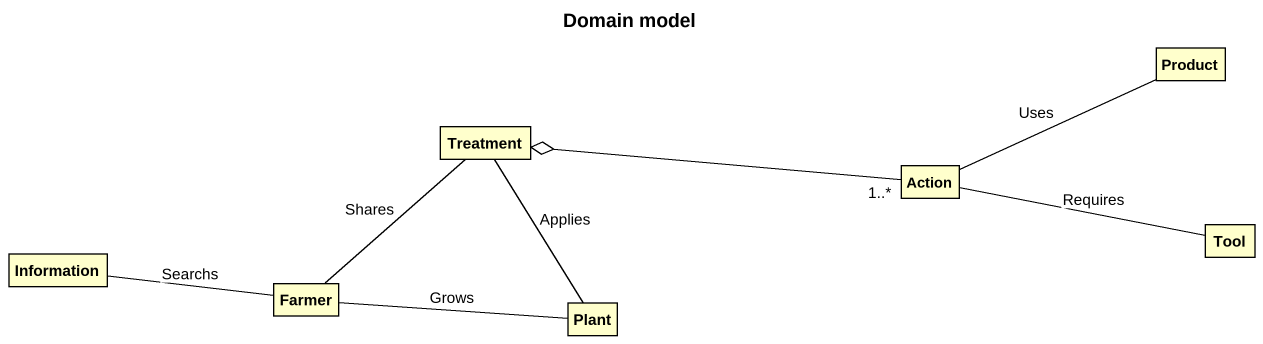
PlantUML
@startuml
title Domain model
hide circle
hide empty members
class Product
class Treatment
class "Action" as Action_
class Tool
class Information
class Farmer
class Plant
Product -left- Action_ : Uses
Treatment o-right- "1..*" Action_
Treatment -- Farmer : Shares
Treatment -- Plant : Applies
Tool -left- Action_ : Requires
Farmer -left- Information : Searchs
Farmer -right- Plant : Grows
@enduml
